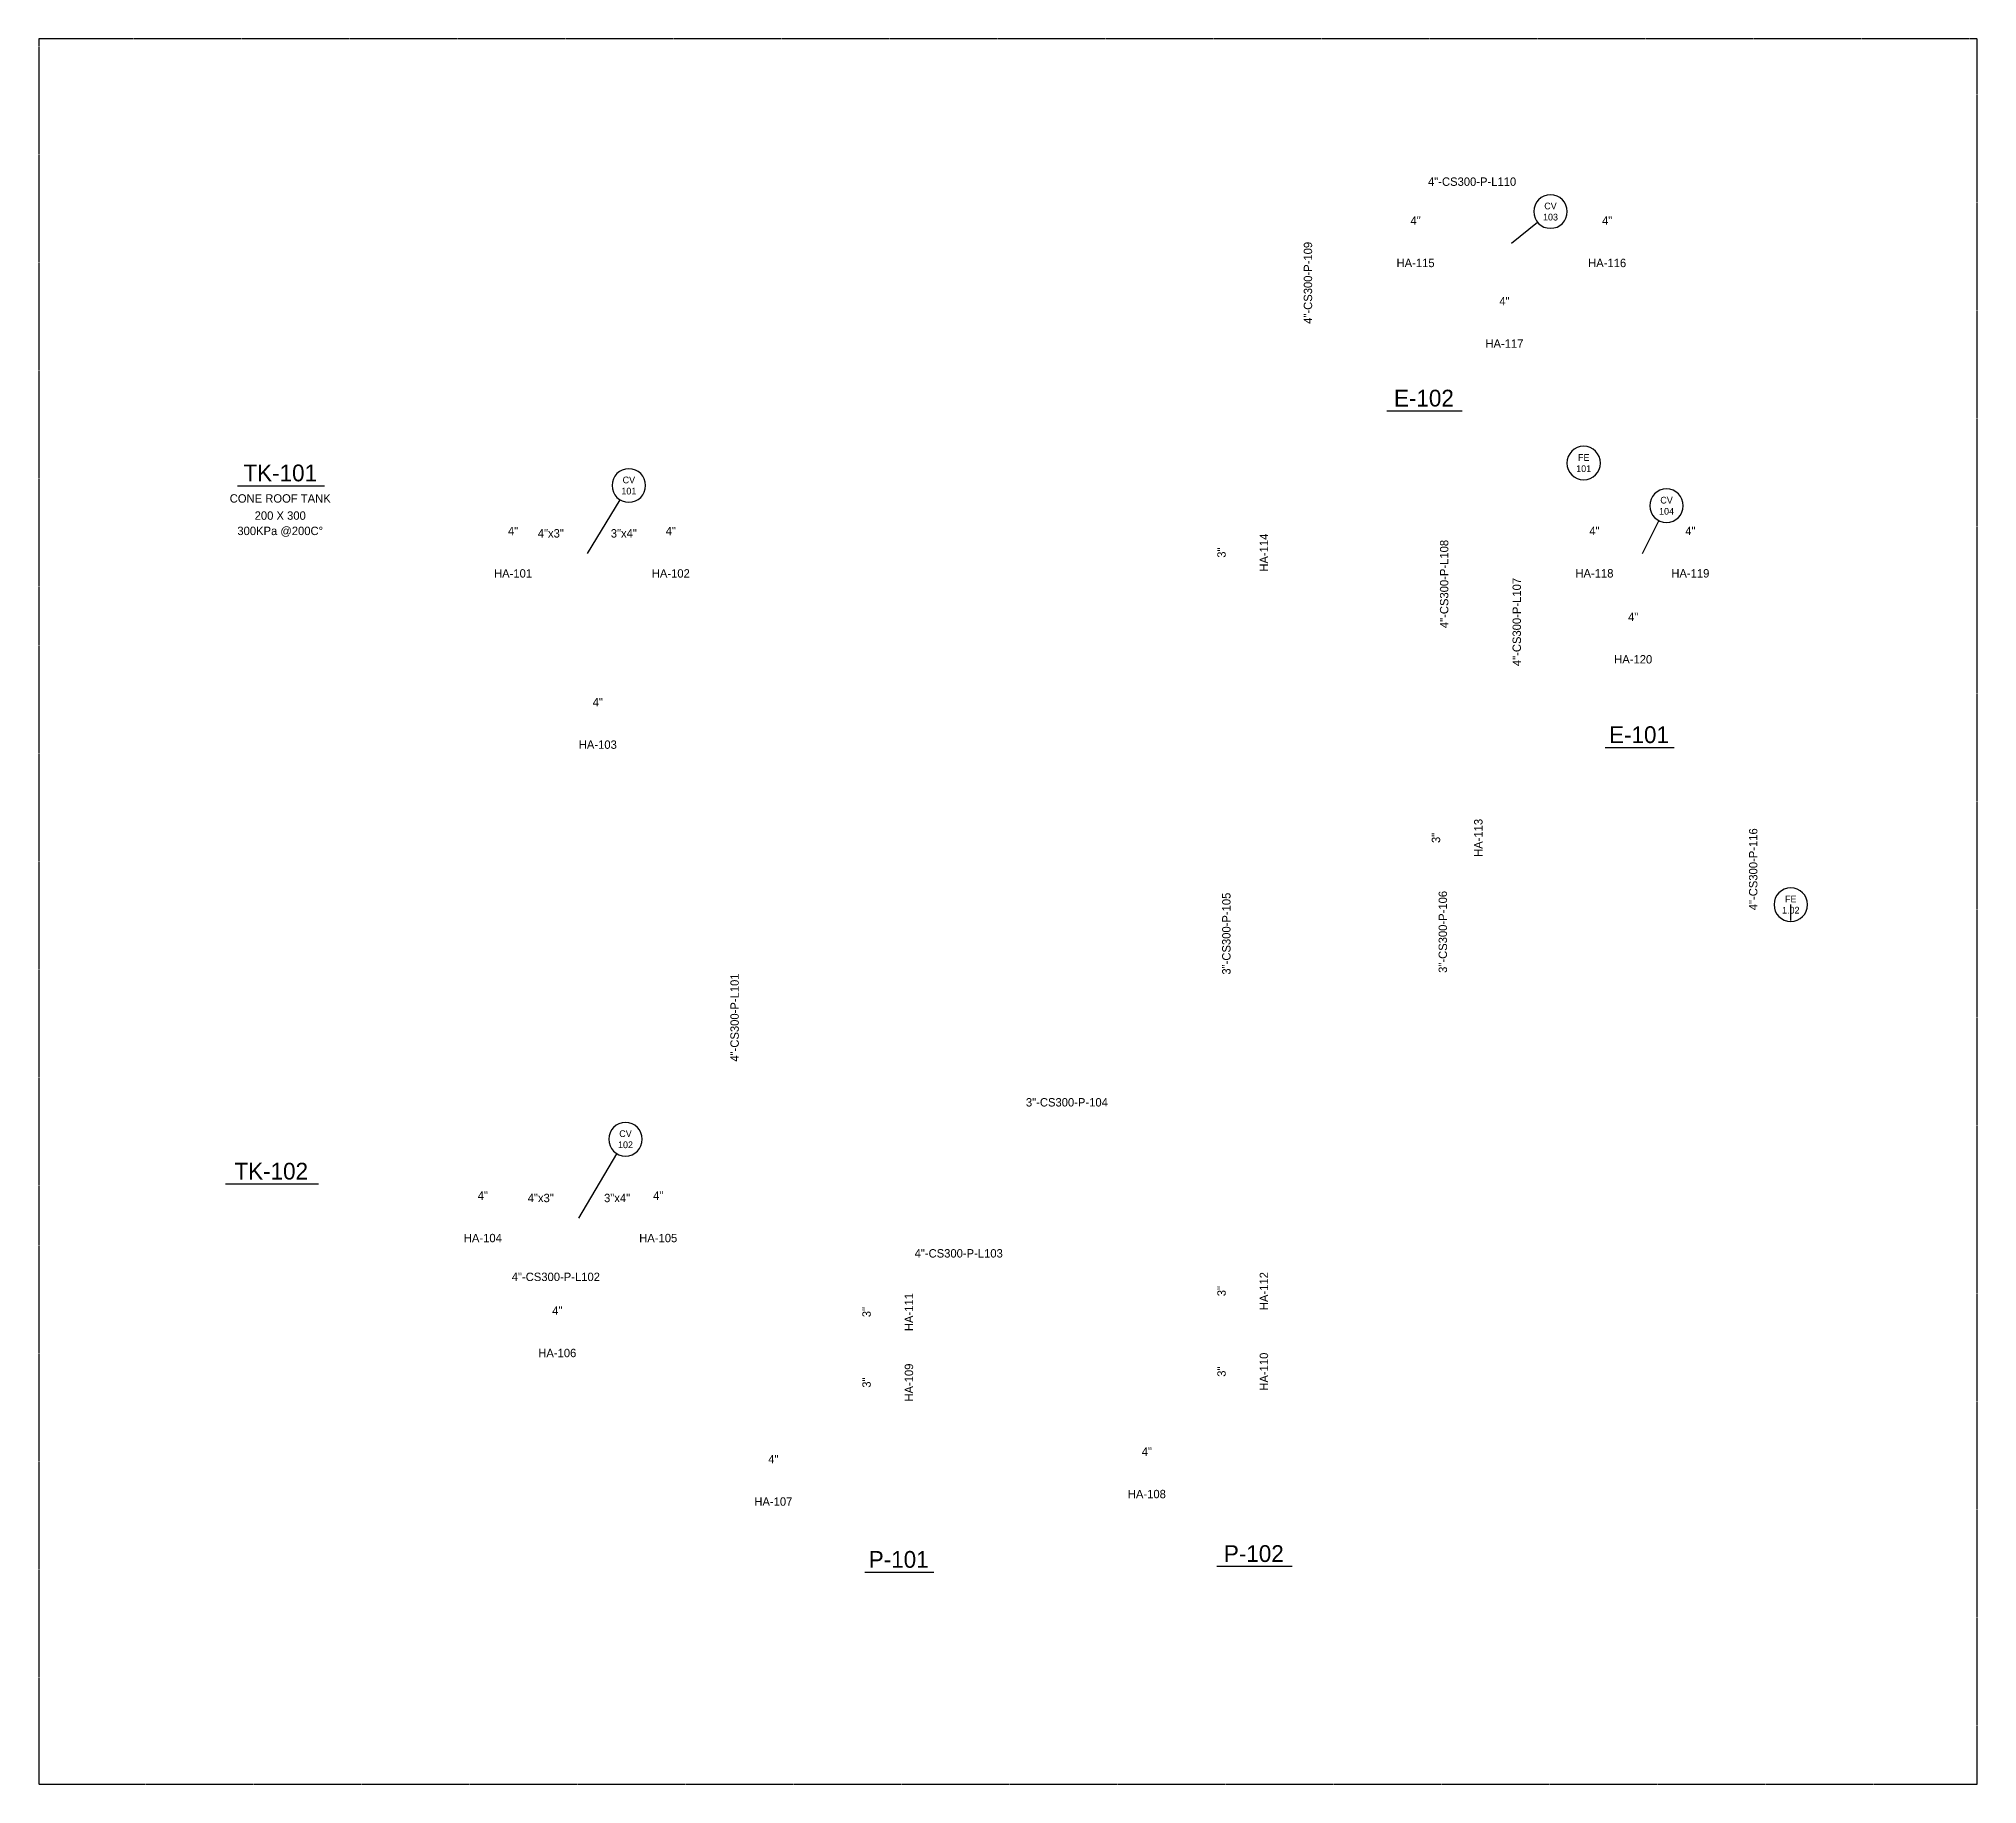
# Model space of a CAD drawing. Header units: millimetres. Extents: x 11 to 588, y 46 to 566.
import ezdxf
from ezdxf.enums import TextEntityAlignment as Align

# ---------------------------------------------------------------- set-up
doc = ezdxf.new("R2010")
doc.units = ezdxf.units.MM
doc.linetypes.add('HIDDEN2', pattern=[0.1875, 0.125, -0.0625])
doc.layers.add('Instrument', color=2, linetype='Continuous')
doc.layers.add('Text', color=7, linetype='Continuous')
doc.layers.add('no plot', color=41, linetype='HIDDEN2', plot=False)
doc.dimstyles.new('ISO-25', dxfattribs={"dimtxt": 2.5, "dimasz": 2.5, "dimexe": 1.25, "dimexo": 0.625, "dimtad": 1, "dimtxsty": 'Standard', "dimcen": 2.5, "dimadec": 0, "dimazin": 0, "dimtfac": 1, "dimtmove": 0, "dimatfit": 3, "dimfxl": 1, "dimarcsym": 0})

# ---------------------------------------------------------------- blocks, each defined once
blk = doc.blocks.new('*U7')
at = {"color": 0, "linetype": 'ByBlock', "lineweight": -3}
blk.add_line((-0.511, -0.152), (0.528, -0.152), dxfattribs=at)
at = {"color": 0, "linetype": 'ByBlock', "lineweight": -2}
for tag, height, p in [('#(TargetObject.Tag)', 0.2, (0, 0)), ('#(TargetObject.Width) X #(TargetObject.Height)', 0.1, (0, -0.508)), ('#(TargetObject.Description)', 0.1, (0, -0.304)), ('#(Tanks.DesignPressure) @#(Tanks.DesignTemperature)', 0.1, (0, -0.698))]:
    blk.add_attdef(tag, text='', height=height, dxfattribs=at).set_placement(p, align=Align.MIDDLE)
blk = doc.blocks.new('*U77')
at = {"color": 0, "linetype": 'ByBlock', "lineweight": -3}
blk.add_line((-0.404, -0.152), (0.42, -0.152), dxfattribs=at)
at = {"color": 0, "linetype": 'ByBlock', "lineweight": -2}
blk.add_attdef('#(Equipment.Tag)', text='', height=0.2, dxfattribs=at).set_placement((0, 0), align=Align.MIDDLE)
blk = doc.blocks.new('*U11')
at = {"color": 0, "linetype": 'ByBlock', "lineweight": -3}
blk.add_line((-0.44, -0.152), (0.456, -0.152), dxfattribs=at)
at = {"color": 0, "linetype": 'ByBlock', "lineweight": -2}
blk.add_attdef('#(Equipment.Tag)', text='', height=0.2, dxfattribs=at).set_placement((0, 0), align=Align.MIDDLE)
blk = doc.blocks.new('*U12')
at = {"color": 0, "linetype": 'ByBlock', "lineweight": -3}
blk.add_line((-0.547, -0.152), (0.564, -0.152), dxfattribs=at)
at = {"color": 0, "linetype": 'ByBlock', "lineweight": -2}
blk.add_attdef('#(Equipment.Tag)', text='', height=0.2, dxfattribs=at).set_placement((0, 0), align=Align.MIDDLE)
blk = doc.blocks.new('Pipeline Tag_block')
at = {"color": 0, "linetype": 'ByBlock', "lineweight": -2}
blk.add_attdef('#(TargetObject.Tag)', text='', height=0.1, dxfattribs=at).set_placement((0, 0), align=Align.MIDDLE_CENTER)
blk = doc.blocks.new('Valve Label_block')
at = {"color": 0, "linetype": 'ByBlock', "lineweight": -2}
blk.add_attdef('#(TargetObject.Size)', text='', height=0.1, dxfattribs=at).set_placement((0, 0.1875), align=Align.BOTTOM_CENTER)
blk.add_attdef('#(TargetObject.Tag)', text='', height=0.1, dxfattribs=at).set_placement((0, -0.1875), align=Align.TOP_CENTER)
blk = doc.blocks.new('AdjacentPipeReducerStyle_block')
at = {"color": 0, "linetype": 'ByBlock', "lineweight": -2}
blk.add_attdef('#(PipeLines.Size)x#(PipeLines.Size)', text='', height=0.1, dxfattribs=at).set_placement((0, 0), align=Align.MIDDLE_CENTER)
blk = doc.blocks.new('*U50')
at = {"color": 0, "linetype": 'ByBlock', "lineweight": -2}
for start, end in [(0, 180), (180, 0)]:
    blk.add_arc((0, 0), 0.25, start, end, dxfattribs=at)
blk.add_wipeout([(-0.12, 0.149), (0.125, 0.151), (0.125, 0.024), (-0.12, 0.024)], dxfattribs=at)
blk.add_wipeout([(-0.118, -0.024), (0.122, -0.024), (0.122, -0.155), (-0.118, -0.155)], dxfattribs=at)
for tag, p in [('#(TargetObject.Type)', (0, 0.083)), ('#(TargetObject.LoopNumber)', (0, -0.083))]:
    blk.add_attdef(tag, text='', height=0.1, dxfattribs=at).set_placement(p, align=Align.MIDDLE_CENTER)
blk = doc.blocks.new('*U67')
at = {"color": 0, "linetype": 'ByBlock', "lineweight": -2}
for start, end in [(0, 180), (180, 0)]:
    blk.add_arc((0, 0), 0.25, start, end, dxfattribs=at)
blk.add_wipeout([(-0.12, 0.149), (0.125, 0.151), (0.125, 0.024), (-0.12, 0.024)], dxfattribs=at)
blk.add_wipeout([(-0.136, -0.024), (0.14, -0.024), (0.14, -0.155), (-0.136, -0.155)], dxfattribs=at)
for tag, p in [('#(TargetObject.Type)', (0, 0.083)), ('#(TargetObject.LoopNumber)', (0, -0.083))]:
    blk.add_attdef(tag, text='', height=0.1, dxfattribs=at).set_placement(p, align=Align.MIDDLE_CENTER)
blk = doc.blocks.new('*U81')
at = {"color": 0, "linetype": 'ByBlock', "lineweight": -2}
for start, end in [(0, 180), (180, 0)]:
    blk.add_arc((0, 0), 0.25, start, end, dxfattribs=at)
blk.add_wipeout([(-0.102, 0.149), (0.107, 0.151), (0.107, 0.024), (-0.102, 0.024)], dxfattribs=at)
blk.add_wipeout([(-0.153, -0.024), (0.158, -0.024), (0.158, -0.155), (-0.153, -0.155)], dxfattribs=at)
for tag, p in [('#(TargetObject.Type)', (0, 0.083)), ('#(TargetObject.LoopNumber)', (0, -0.083))]:
    blk.add_attdef(tag, text='', height=0.1, dxfattribs=at).set_placement(p, align=Align.MIDDLE_CENTER)
blk = doc.blocks.new('*U82')
at = {"color": 0, "linetype": 'ByBlock', "lineweight": -2}
for start, end in [(0, 180), (180, 0)]:
    blk.add_arc((0, 0), 0.25, start, end, dxfattribs=at)
blk.add_wipeout([(-0.102, 0.149), (0.107, 0.151), (0.107, 0.024), (-0.102, 0.024)], dxfattribs=at)
blk.add_wipeout([(-0.118, -0.024), (0.122, -0.024), (0.122, -0.155), (-0.118, -0.155)], dxfattribs=at)
for tag, p in [('#(TargetObject.Type)', (0, 0.083)), ('#(TargetObject.LoopNumber)', (0, -0.083))]:
    blk.add_attdef(tag, text='', height=0.1, dxfattribs=at).set_placement(p, align=Align.MIDDLE_CENTER)

msp = doc.modelspace()

# ---------------------------------------------------------------- linework, layer by layer
at = {"layer": 'no plot'}
msp.add_lwpolyline([(10.95, 45.59), (588.45, 45.59), (588.45, 565.59), (10.95, 565.59)], close=True, dxfattribs=at)

# ---------------------------------------------------------------- block references
at = {"xscale": 25, "yscale": 25, "zscale": 25}
for p, values in [((163.5, 418.25), {'#(PipeLines.Size)x#(PipeLines.Size)': '4"x3"'}), ((185.25, 418.25), {'#(PipeLines.Size)x#(PipeLines.Size)': '3"x4"'}), ((160.5, 220.25), {'#(PipeLines.Size)x#(PipeLines.Size)': '4"x3"'}), ((183.25, 220.25), {'#(PipeLines.Size)x#(PipeLines.Size)': '3"x4"'})]:
    msp.add_blockref('AdjacentPipeReducerStyle_block', p, dxfattribs=at).add_auto_attribs(values)
at = {"layer": 'Text', "xscale": 25, "yscale": 25, "zscale": 25}
for name, p, values in [('Pipeline Tag_block', (437.97, 523.03), {'#(TargetObject.Tag)': '4"-CS300-P-L110'}), ('Valve Label_block', (421.13, 504.74), {'#(TargetObject.Size)': '4"', '#(TargetObject.Tag)': 'HA-115'}), ('Valve Label_block', (478.2, 504.74), {'#(TargetObject.Size)': '4"', '#(TargetObject.Tag)': 'HA-116'}), ('Valve Label_block', (447.6, 480.73), {'#(TargetObject.Size)': '4"', '#(TargetObject.Tag)': 'HA-117'}), ('*U11', (423.61, 458.54), {'#(Equipment.Tag)': 'E-102'}), ('*U7', (82.89, 436.25), {'#(TargetObject.Tag)': 'TK-101', '#(TargetObject.Description)': 'CONE ROOF TANK', '#(TargetObject.Width) X #(TargetObject.Height)': '200 X 300', '#(Tanks.DesignPressure) @#(Tanks.DesignTemperature)': '300KPa @200C°'}), ('Valve Label_block', (152.25, 412.25), {'#(TargetObject.Size)': '4"', '#(TargetObject.Tag)': 'HA-101'}), ('Valve Label_block', (199.25, 412.25), {'#(TargetObject.Size)': '4"', '#(TargetObject.Tag)': 'HA-102'}), ('Valve Label_block', (474.41, 412.28), {'#(TargetObject.Size)': '4"', '#(TargetObject.Tag)': 'HA-118'}), ('Valve Label_block', (502.99, 412.28), {'#(TargetObject.Size)': '4"', '#(TargetObject.Tag)': 'HA-119'}), ('Valve Label_block', (485.96, 386.67), {'#(TargetObject.Size)': '4"', '#(TargetObject.Tag)': 'HA-120'}), ('Valve Label_block', (177.5, 361.25), {'#(TargetObject.Size)': '4"', '#(TargetObject.Tag)': 'HA-103'}), ('*U77', (487.69, 358.28), {'#(Equipment.Tag)': 'E-101'}), ('Pipeline Tag_block', (317.25, 248.75), {'#(TargetObject.Tag)': '3"-CS300-P-104'}), ('*U12', (80.21, 228.24), {'#(Equipment.Tag)': 'TK-102'}), ('Valve Label_block', (143.25, 214.25), {'#(TargetObject.Size)': '4"', '#(TargetObject.Tag)': 'HA-104'}), ('Valve Label_block', (195.5, 214.25), {'#(TargetObject.Size)': '4"', '#(TargetObject.Tag)': 'HA-105'}), ('Pipeline Tag_block', (285.02, 203.75), {'#(TargetObject.Tag)': '4"-CS300-P-L103'}), ('Pipeline Tag_block', (165, 196.75), {'#(TargetObject.Tag)': '4"-CS300-P-L102'}), ('Valve Label_block', (165.43, 180), {'#(TargetObject.Size)': '4"', '#(TargetObject.Tag)': 'HA-106'}), ('Valve Label_block', (341.07, 137.98), {'#(TargetObject.Size)': '4"', '#(TargetObject.Tag)': 'HA-108'}), ('Valve Label_block', (229.8, 135.75), {'#(TargetObject.Size)': '4"', '#(TargetObject.Tag)': 'HA-107'}), ('*U11', (372.94, 114.31), {'#(Equipment.Tag)': 'P-102'}), ('*U77', (267.14, 112.58), {'#(Equipment.Tag)': 'P-101'})]:
    msp.add_blockref(name, p, dxfattribs=at).add_auto_attribs(values)
at = {"layer": 'Text', "xscale": 25, "yscale": 25, "zscale": 25, "rotation": 90}
for name, p, values in [('Pipeline Tag_block', (389.06, 492.88), {'#(TargetObject.Tag)': '4"-CS300-P-109'}), ('Valve Label_block', (370, 412.5), {'#(TargetObject.Size)': '3"', '#(TargetObject.Tag)': 'HA-114'}), ('Pipeline Tag_block', (429.64, 403.16), {'#(TargetObject.Tag)': '4"-CS300-P-L108'}), ('Pipeline Tag_block', (451.27, 391.84), {'#(TargetObject.Tag)': '4"-CS300-P-L107'}), ('Valve Label_block', (433.89, 327.52), {'#(TargetObject.Size)': '3"', '#(TargetObject.Tag)': 'HA-113'}), ('Pipeline Tag_block', (521.71, 318.18), {'#(TargetObject.Tag)': '4"-CS300-P-116'}), ('Pipeline Tag_block', (364.75, 299), {'#(TargetObject.Tag)': '3"-CS300-P-105'}), ('Pipeline Tag_block', (429.24, 299.52), {'#(TargetObject.Tag)': '3"-CS300-P-106'}), ('Pipeline Tag_block', (218.25, 274), {'#(TargetObject.Tag)': '4"-CS300-P-L101'}), ('Valve Label_block', (370, 192.5), {'#(TargetObject.Size)': '3"', '#(TargetObject.Tag)': 'HA-112'}), ('Valve Label_block', (264.25, 186.25), {'#(TargetObject.Size)': '3"', '#(TargetObject.Tag)': 'HA-111'}), ('Valve Label_block', (370, 168.5), {'#(TargetObject.Size)': '3"', '#(TargetObject.Tag)': 'HA-110'}), ('Valve Label_block', (264.25, 165.25), {'#(TargetObject.Size)': '3"', '#(TargetObject.Tag)': 'HA-109'})]:
    msp.add_blockref(name, p, dxfattribs=at).add_auto_attribs(values)

# ---------------------------------------------------------------- next in the draw order: block references
at = {"layer": 'Instrument', "linetype": 'ByBlock', "xscale": 20, "yscale": 20, "zscale": 20}
for name, p, values in [('*U67', (461.32, 514.12), {'#(TargetObject.Type)': 'CV', '#(TargetObject.LoopNumber)': '103'}), ('*U82', (471.21, 439.19), {'#(TargetObject.Type)': 'FE', '#(TargetObject.LoopNumber)': '101'}), ('*U50', (186.75, 432.5), {'#(TargetObject.Type)': 'CV', '#(TargetObject.LoopNumber)': '101'}), ('*U67', (495.89, 426.48), {'#(TargetObject.Type)': 'CV', '#(TargetObject.LoopNumber)': '104'}), ('*U81', (532.91, 307.64), {'#(TargetObject.Type)': 'FE', '#(TargetObject.LoopNumber)': '1.02'}), ('*U67', (185.75, 237.75), {'#(TargetObject.Type)': 'CV', '#(TargetObject.LoopNumber)': '102'})]:
    msp.add_blockref(name, p, dxfattribs=at).add_auto_attribs(values)

# ---------------------------------------------------------------- next in the draw order: leaders
at = {"layer": 'Instrument', "linetype": 'ByBlock', "has_arrowhead": 0}
for points in [[(449.67, 504.74), (457.42, 510.98)], [(174.38, 412.25), (184.14, 428.23)], [(488.7, 412.28), (493.63, 422.02)], [(532.91, 302.87), (532.91, 307.64)], [(171.88, 214.25), (183.21, 233.44)]]:
    msp.add_leader(points, dimstyle='ISO-25', dxfattribs=at)

doc.saveas('drawing.dxf')
